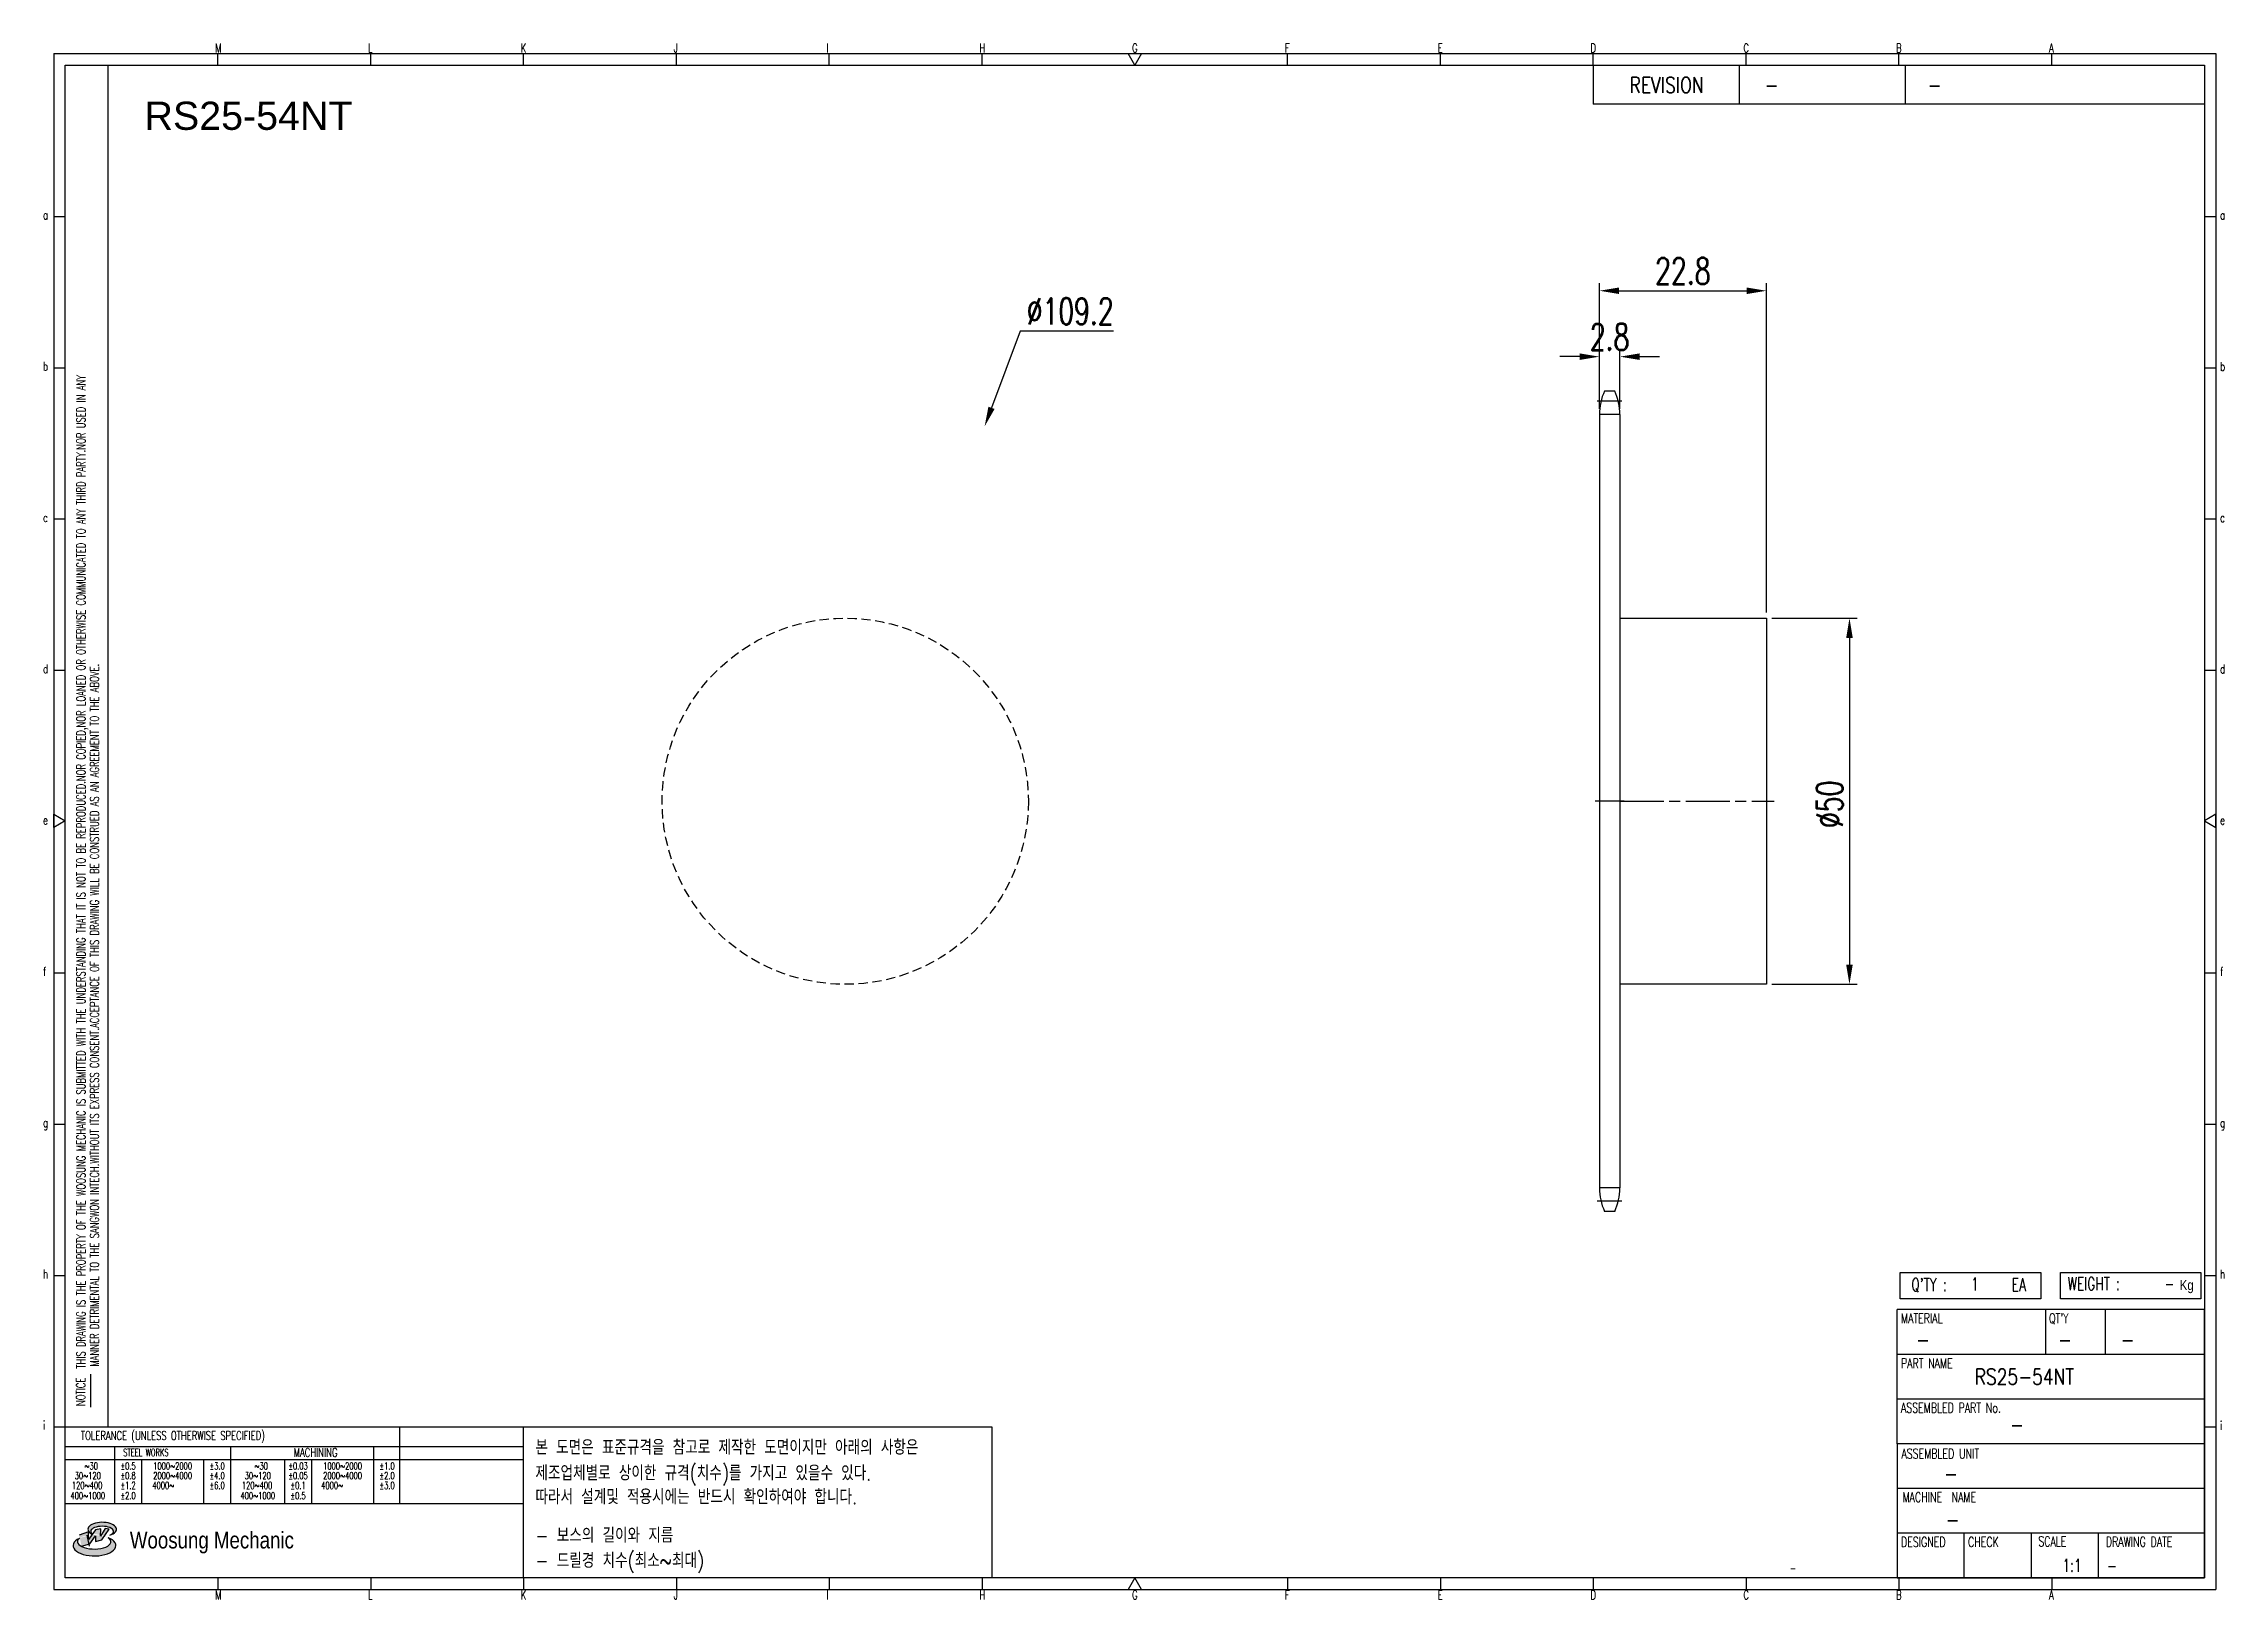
# Model space of a CAD drawing. Header units: millimetres. Extents: x -66309 to -66011, y 2088 to 2300.
import ezdxf
from ezdxf.enums import TextEntityAlignment as Align

# ---------------------------------------------------------------- set-up
doc = ezdxf.new("R2010")
doc.units = ezdxf.units.MM
for name, pattern in [('AM_ISO02W050', [7.5, 6, -1.5]), ('AM_ISO02W050x2', [3.75, 3, -0.75]), ('AM_ISO08W050', [18, 12, -1.5, 3, -1.5]), ('AM_ISO08W050x2', [9, 6, -0.75, 1.5, -0.75]), ('HIDDEN', [9.525, 6.35, -3.175])]:
    doc.linetypes.add(name, pattern=pattern)
for name, color, linetype, lineweight in [('AM_3N', 6, 'AM_ISO02W050', 25), ('AM_7', 4, 'AM_ISO08W050', 25), ('AM_7N', 4, 'AM_ISO08W050', 25)]:
    doc.layers.add(name, color=color, linetype=linetype, lineweight=lineweight)
for name, color, linetype in [('S-DIM', 7, 'Continuous'), ('TITLE', 7, 'Continuous'), ('도면레이아웃', 7, 'Continuous')]:
    doc.layers.add(name, color=color, linetype=linetype)
doc.styles.add('HAN', font='ROMANS.shx', dxfattribs={"width": 0.7, "bigfont": 'whgtxt.shx'})
doc.styles.add('HKD_ST2', font='romans.shx', dxfattribs={"width": 0.7, "height": 4, "bigfont": '@extfont2.shx'})
doc.styles.add('HSG', font='SIMPLEX.shx', dxfattribs={"width": 0.7, "bigfont": 'HSG.shx'})
doc.styles.add('ROMANS', font='romans.shx', dxfattribs={"width": 0.7, "bigfont": 'whgtxt.shx'})
doc.styles.add('SLDTEXTSTYLE4', font='arial.ttf', dxfattribs={"width": 0.8})
doc.styles.get("Standard").update_dxf_attribs({"font": 'arial.ttf'})
doc.dimstyles.new('APP4.5', dxfattribs={"dimscale": 1.5, "dimtxt": 2.4, "dimasz": 1.8, "dimexe": 0.7, "dimexo": 0.5, "dimgap": 0.6, "dimtad": 1, "dimtoh": 1, "dimdec": 1, "dimrnd": 0.01, "dimzin": 9, "dimdsep": 46, "dimtxsty": 'HSG', "dimcen": 0, "dimclrd": 1, "dimclre": 1, "dimclrt": 256, "dimazin": 2, "dimtp": 1, "dimtm": 1, "dimtfac": 0.5, "dimtdec": 1, "dimtofl": 0, "dimtmove": 0, "dimatfit": 3, "dimfxl": 0.7, "dimtvp": 1, "dimtolj": 2, "dimlwd": -1, "dimlwe": -1, "dimarcsym": 0})

# ---------------------------------------------------------------- blocks, each defined once
blk = doc.blocks.new('fyjkfytuj')
for p, q in [((-66537.93, 409.63), (-66517.93, 409.63)), ((-66517.93, 409.63), (-66517.93, 359.63)), ((-66517.93, 359.63), (-66537.93, 359.63))]:
    blk.add_line(p, q)
at = {"layer": 'AM_7N', "linetype": 'AM_ISO08W050x2'}
blk.add_line((-66537.93, 384.63), (-66516.85, 384.63), dxfattribs=at)
blk = doc.blocks.new('SUYWSHJH')
at = {"layer": '도면레이아웃'}
h = blk.add_hatch(color=10, dxfattribs=at)
h.paths.add_polyline_path([(1.544, 35.177), (1.554, 34.966), (1.779, 35.034), (2.054, 35.422), (1.908, 35.446), (1.728, 35.167), (1.741, 35.439), (1.547, 35.405), (1.292, 35.041), (1.295, 35.33), (0.943, 35.208), (1.03, 34.8), (1.336, 34.885)])
edge = h.paths.add_edge_path()
edge.add_ellipse((1.795, 35.421), major_axis=(-0.53, 0), ratio=0.487785, start_angle=122.36065, end_angle=403.39574)
edge.add_line((1.411, 35.244), (1.419, 35.261))
edge.add_ellipse((1.798, 35.344), major_axis=(-0.423, 0), ratio=0.444396, start_angle=131.58977, end_angle=386.19408, ccw=False)
edge = h.paths.add_edge_path()
edge.add_ellipse((1.512, 34.815), major_axis=(-0.793, 0), ratio=0.480113, start_angle=314.67633, end_angle=590.85213)
edge.add_ellipse((1.501, 34.958), major_axis=(-0.62, 0), ratio=0.43311, start_angle=331.7024, end_angle=574.42495, ccw=False)
for p, q in [((0, 90.118), (80.15, 90.118)), ((0, 90.118), (0, 33.191)), ((6.089, 89.693), (6.089, 90.118)), ((11.753, 89.693), (11.753, 90.118)), ((17.418, 89.693), (17.418, 90.118)), ((23.082, 89.693), (23.082, 90.118)), ((28.746, 89.693), (28.746, 90.118)), ((34.411, 89.693), (34.411, 90.118)), ((45.739, 89.693), (45.739, 90.118)), ((51.404, 89.693), (51.404, 90.118)), ((57.068, 89.693), (57.068, 90.118)), ((62.732, 89.693), (62.732, 90.118)), ((68.397, 89.693), (68.397, 90.118)), ((74.061, 89.693), (74.061, 90.118)), ((80.15, 90.118), (80.15, 33.191)), ((0, 84.085), (0.425, 84.085)), ((79.725, 84.085), (80.15, 84.085)), ((0, 78.478), (0.425, 78.478)), ((79.725, 78.478), (80.15, 78.478)), ((0, 72.87), (0.425, 72.87)), ((79.725, 72.87), (80.15, 72.87)), ((0, 67.262), (0.425, 67.262)), ((79.725, 67.262), (80.15, 67.262)), ((0, 56.047), (0.425, 56.047)), ((79.725, 56.047), (80.15, 56.047)), ((0, 50.439), (0.425, 50.439)), ((79.725, 50.439), (80.15, 50.439)), ((0, 44.832), (0.425, 44.832)), ((79.725, 44.832), (80.15, 44.832)), ((1.377, 39.947), (1.377, 41.174)), ((0, 39.224), (0.425, 39.224)), ((79.725, 39.224), (80.15, 39.224)), ((0, 33.191), (80.15, 33.191)), ((6.089, 33.616), (6.089, 33.191)), ((11.753, 33.616), (11.753, 33.191)), ((17.418, 33.616), (17.418, 33.191)), ((23.082, 33.616), (23.082, 33.191)), ((28.746, 33.616), (28.746, 33.191)), ((34.411, 33.616), (34.411, 33.191)), ((45.739, 33.616), (45.739, 33.191)), ((51.404, 33.616), (51.404, 33.191)), ((57.068, 33.616), (57.068, 33.191)), ((62.732, 33.616), (62.732, 33.191)), ((68.397, 33.616), (68.397, 33.191)), ((74.061, 33.616), (74.061, 33.191))]:
    blk.add_line(p, q)
at = {"color": 2}
for p, q in [((2.017, 39.224), (2.017, 89.693)), ((0.425, 39.224), (17.418, 39.224)), ((12.816, 39.224), (12.816, 36.382)), ((17.418, 33.616), (17.418, 39.224)), ((0.425, 38.487), (17.418, 38.487)), ((0.425, 38.012), (17.418, 38.012)), ((2.257, 38.487), (2.257, 36.382)), ((3.257, 38.012), (3.257, 36.382)), ((5.557, 38.012), (5.557, 36.382)), ((6.557, 38.5), (6.557, 36.382)), ((8.557, 38.012), (8.557, 36.382)), ((9.557, 38.026), (9.557, 36.382)), ((11.857, 38.487), (11.857, 36.382)), ((0.425, 36.382), (17.418, 36.382))]:
    blk.add_line(p, q, dxfattribs=at)
at = {"color": 6, "ltscale": 0.5}
for p, q in [((57.068, 89.693), (57.068, 88.246)), ((62.47, 89.693), (62.47, 88.246)), ((68.635, 89.693), (68.635, 88.246)), ((79.725, 88.246), (57.068, 88.246)), ((68.336, 38.59), (68.336, 43.563)), ((79.725, 43.563), (68.336, 43.563)), ((73.827, 43.563), (73.827, 41.905)), ((76.037, 43.563), (76.037, 41.905)), ((79.725, 38.59), (79.725, 43.563)), ((79.725, 41.905), (68.336, 41.905)), ((79.725, 40.248), (68.336, 40.248)), ((68.336, 38.59), (68.336, 33.616)), ((79.725, 38.59), (68.336, 38.59)), ((79.725, 33.616), (79.725, 38.59)), ((79.725, 36.932), (68.336, 36.932)), ((79.725, 35.274), (68.336, 35.274)), ((70.822, 33.616), (70.822, 35.274)), ((73.309, 33.616), (73.309, 35.274)), ((75.796, 33.616), (75.796, 35.274)), ((68.336, 33.616), (79.725, 33.616))]:
    blk.add_line(p, q, dxfattribs=at)
for points in [[(40.075, 89.693), (39.83, 90.118), (40.32, 90.118)], [(0.425, 89.693), (79.725, 89.693), (79.725, 33.616), (0.425, 33.616)], [(0.425, 61.679), (0, 61.433), (0, 61.924)], [(79.725, 61.679), (80.15, 61.433), (80.15, 61.924)], [(40.075, 33.616), (39.83, 33.191), (40.32, 33.191)]]:
    blk.add_lwpolyline(points, close=True)
at = {"layer": 'TITLE', "color": 20}
for p, q in [((68.449, 43.961), (68.449, 44.936)), ((68.449, 44.936), (73.654, 44.936)), ((73.654, 44.936), (73.654, 43.961)), ((74.39, 43.961), (74.39, 44.936)), ((74.39, 44.936), (79.595, 44.936)), ((79.595, 44.936), (79.595, 43.961)), ((73.654, 43.961), (68.449, 43.961)), ((79.595, 43.961), (74.39, 43.961))]:
    blk.add_line(p, q, dxfattribs=at)
at = {"layer": '도면레이아웃'}
for p, q in [((1.295, 35.33), (0.943, 35.208)), ((1.03, 34.8), (1.336, 34.885)), ((1.224, 35.208), (1.311, 34.8)), ((1.224, 35.208), (1.224, 35.208)), ((1.547, 35.405), (1.292, 35.041)), ((1.292, 35.041), (1.295, 35.33)), ((1.336, 34.885), (1.544, 35.177)), ((1.419, 35.261), (1.411, 35.244)), ((1.544, 35.177), (1.554, 34.966)), ((1.741, 35.439), (1.547, 35.405)), ((1.554, 34.966), (1.779, 35.034)), ((1.908, 35.446), (1.728, 35.167)), ((1.728, 35.167), (1.741, 35.439)), ((1.779, 35.034), (2.054, 35.422)), ((2.054, 35.422), (1.908, 35.446))]:
    blk.add_line(p, q, dxfattribs=at)
for centre, major_axis, ratio, start_param, end_param in [((1.795, 35.421), (-0.53, 0), 0.487785, 2.135596, 7.040584), ((1.512, 34.815), (-0.793, 0), 0.480113, 5.492138, 10.312315), ((1.501, 34.958), (-0.62, 0), 0.43311, 5.789299, 10.025607), ((1.798, 35.344), (-0.423, 0), 0.444396, 2.296675, 6.740358)]:
    blk.add_ellipse(centre, major_axis=major_axis, ratio=ratio, start_param=start_param, end_param=end_param, dxfattribs=at)
at = {"color": 4, "style": 'HKD_ST2', "width": 0.7}
for s, p in [('M', (5.988, 90.164)), ('L', (11.652, 90.164)), ('K', (17.316, 90.164)), ('J', (22.981, 90.164)), ('I', (28.645, 90.164)), ('H', (34.309, 90.164)), ('G', (39.974, 90.164)), ('F', (45.638, 90.164)), ('E', (51.302, 90.164)), ('D', (56.967, 90.164)), ('C', (62.631, 90.164)), ('B', (68.295, 90.164)), ('A', (73.96, 90.164)), ('a', (-0.395, 83.976)), ('a', (80.305, 83.97)), ('b', (-0.395, 78.368)), ('b', (80.305, 78.362)), ('c', (-0.395, 72.76)), ('c', (80.305, 72.754)), ('d', (-0.395, 67.153)), ('d', (80.305, 67.147)), ('e', (-0.395, 61.545)), ('e', (80.305, 61.539)), ('f', (-0.395, 55.937)), ('f', (80.305, 55.931)), ('g', (-0.395, 50.33)), ('g', (80.305, 50.324)), ('h', (-0.395, 44.722)), ('h', (80.305, 44.716)), ('i', (-0.395, 39.114)), ('i', (80.305, 39.108)), ('M', (5.988, 32.824)), ('L', (11.652, 32.824)), ('K', (17.316, 32.824)), ('J', (22.981, 32.824)), ('I', (28.645, 32.824)), ('H', (34.309, 32.824)), ('G', (39.974, 32.824)), ('F', (45.638, 32.824)), ('E', (51.302, 32.824)), ('D', (56.967, 32.824)), ('C', (62.631, 32.824)), ('B', (68.295, 32.824)), ('A', (73.96, 32.824))]:
    blk.add_text(s, height=0.326, dxfattribs=at).set_placement(p)
for s, height, style, width, p in [('REVISION', 0.5806, 'HAN', 0.8, (58.415, 88.664)), ('-', 0.581, 'HAN', 0.8, (63.426, 88.664)), ('-', 0.581, 'HAN', 0.8, (69.468, 88.664)), ("Q'TY : ", 0.4746, 'HKD_ST2', 0.7, (68.857, 44.253)), ('1', 0.475, 'HKD_ST2', 0.7, (71.071, 44.275)), ('EA', 0.4746, 'HKD_ST2', 0.7, (72.578, 44.253)), ('WEIGHT : ', 0.4746, 'HKD_ST2', 0.7, (74.65, 44.286)), ('-', 0.581, 'HAN', 0.8, (69.029, 42.157)), ('-', 0.581, 'HAN', 0.8, (74.289, 42.157)), ('-', 0.581, 'HAN', 0.8, (76.623, 42.157)), ('-', 0.581, 'HAN', 0.8, (72.515, 39.013)), ('-', 0.581, 'HAN', 0.8, (70.067, 37.189)), ('-', 0.581, 'HAN', 0.8, (70.126, 35.48)), ('1:1', 0.4746, 'HKD_ST2', 0.7, (74.458, 33.848)), ('-', 0.475, 'HKD_ST2', 0.7, (76.112, 33.837))]:
    blk.add_text(s, height=height, dxfattribs=dict(style=style, width=width)).set_placement(p)
at = {"color": 2, "style": 'HKD_ST2', "width": 0.7}
for s, p in [(' THIS DRAWING IS THE PROPERTY OF THE WOOSUNG MECHANIC IS SUBMITTED WITH THE UNDERSTANDING THAT IT IS NOT TO BE REPRODUCED.NOR COPIED,NOR LOANED OR OTHERWISE COMMUNICATED TO ANY THIRD PARTY.NOR USED IN ANY', (1.173, 41.217)), ('MANNER DETRIMENTAL TO THE SANGWON INTECH.WITHOUT ITS EXPRESS CONSENT.ACCEPTANCE OF THIS DRAWING WILL BE CONSTRUED AS AN AGREEMENT TO THE ABOVE.', (1.672, 41.447))]:
    blk.add_text(s, height=0.326266, rotation=90, dxfattribs=at).set_placement(p)
at = {"style": 'HKD_ST2', "width": 0.7}
blk.add_text('-', height=0.475, dxfattribs=at).set_placement((78.613, 44.286), align=Align.RIGHT)
at = {"color": 4, "style": 'HKD_ST2', "width": 0.7}
for s, height, p in [('MATERIAL', 0.3651, (68.474, 43.425)), ("QT'Y", 0.3651, (73.965, 43.425)), ('PART NAME', 0.3651, (68.474, 41.756)), ('ASSEMBLED PART No.', 0.36511, (68.474, 40.109)), ('ASSEMBLED UNIT', 0.36511, (68.49, 38.408)), ('MACHINE  NAME', 0.36511, (68.532, 36.794)), ('DESIGNED', 0.3651, (68.474, 35.136)), ('CHECK', 0.3651, (70.961, 35.136)), ('SCALE', 0.3651, (73.566, 35.153)), ('DRAWING DATE', 0.36511, (76.071, 35.141))]:
    blk.add_text(s, height=height, dxfattribs=at).set_placement(p, align=Align.TOP_LEFT)
at = {"style": 'HKD_ST2', "width": 0.7}
blk.add_text('NOTICE', height=0.3263, rotation=90, dxfattribs=at).set_placement((1.163, 39.988))
for s, height, style, width, p in [('TOLERANCE (UNLESS OTHERWISE SPECIFIED)', 0.32627, 'HKD_ST2', 0.7, (4.417, 38.896)), ('-', 0.326, 'ROMANS', 0.65, (64.469, 33.975))]:
    blk.add_text(s, height=height, dxfattribs=dict(style=style, width=width)).set_placement(p, align=Align.MIDDLE_CENTER)
at = {"color": 4, "style": 'HKD_ST2', "width": 0.7}
for s, height, p in [('STEEL WORKS', 0.26101, (3.416, 38.268)), ('MACHINING', 0.3263, (9.707, 38.27)), ('%%P0.5', 0.261, (2.757, 37.762)), ('%%P0.8', 0.261, (2.757, 37.411)), ('%%P3.0', 0.261, (6.057, 37.762)), ('%%P4.0', 0.261, (6.057, 37.411)), ('%%P0.03', 0.261, (9.057, 37.762)), ('%%P0.05', 0.261, (9.057, 37.411)), ('%%P1.0', 0.261, (12.357, 37.762)), ('%%P2.0', 0.261, (12.357, 37.411)), ('%%P1.2', 0.261, (2.757, 37.045)), ('%%P2.0', 0.261, (2.757, 36.67)), ('%%P6.0', 0.261, (6.057, 37.045)), ('%%P0.1', 0.261, (9.057, 37.045)), ('%%P0.5', 0.261, (9.057, 36.67)), ('%%P3.0', 0.261, (12.357, 37.045))]:
    blk.add_text(s, height=height, dxfattribs=at).set_placement(p, align=Align.MIDDLE)
for s, height, p in [('30%%126120', 0.261, (1.263, 37.411)), ('%%12630', 0.261, (1.389, 37.762)), ('2000%%1264000', 0.26101, (4.407, 37.411)), ('1000%%1262000', 0.26101, (4.407, 37.762)), ('30%%126120', 0.261, (7.563, 37.411)), ('%%12630', 0.261, (7.689, 37.762)), ('2000%%1264000', 0.26101, (10.707, 37.411)), ('1000%%1262000', 0.26101, (10.707, 37.762)), ('400%%1261000', 0.26101, (1.263, 36.67)), ('120%%126400', 0.26101, (1.237, 37.045)), ('4000%%126', 0.261, (4.061, 37.045)), ('400%%1261000', 0.26101, (7.563, 36.67)), ('120%%126400', 0.26101, (7.537, 37.045)), ('4000%%126', 0.261, (10.321, 37.045))]:
    blk.add_text(s, height=height, dxfattribs=at).set_placement(p, align=Align.MIDDLE_CENTER)
at = {"color": 1, "style": 'SLDTEXTSTYLE4', "width": 0.8}
blk.add_text('Woosung Mechanic', height=0.61957, dxfattribs=at).set_placement((2.822, 34.711))
at = {"layer": 'TITLE', "width": 0.8}
blk.add_text('Kg', height=0.3789, dxfattribs=at).set_placement((78.807, 44.286))
blk = doc.blocks.new('*D22')
at = {"layer": 'Defpoints', "color": 0, "transparency": 16777216}
for p in [(-66093.39, 2257.52), (-66096.19, 2249.63), (-66093.39, 2249.63)]:
    blk.add_point(p, dxfattribs=at)
at = {"layer": 'S-DIM', "color": 1, "transparency": 16777216}
for p, q in [((-66098.89, 2257.52), (-66101.59, 2257.52)), ((-66096.19, 2250.38), (-66096.19, 2258.57)), ((-66093.39, 2250.38), (-66093.39, 2258.57)), ((-66090.69, 2257.52), (-66087.99, 2257.52))]:
    blk.add_line(p, q, dxfattribs=at)
for points in [[(-66098.89, 2257.97), (-66098.89, 2257.07), (-66096.19, 2257.52)], [(-66090.69, 2257.97), (-66090.69, 2257.07), (-66093.39, 2257.52)]]:
    blk.add_solid(points, dxfattribs=at)
at = {"layer": 'S-DIM', "transparency": 16777216, "insert": (-66094.79, 2260.22), "char_height": 3.6, "attachment_point": 5, "style": 'HSG'}
blk.add_mtext('\\A2;2.8', dxfattribs=at)
blk = doc.blocks.new('*D23')
at = {"layer": 'Defpoints', "color": 0, "transparency": 16777216}
for p in [(-66073.39, 2266.52), (-66096.19, 2249.63), (-66073.39, 2221.82)]:
    blk.add_point(p, dxfattribs=at)
at = {"layer": 'S-DIM', "color": 1, "transparency": 16777216}
for p, q in [((-66096.19, 2250.38), (-66096.19, 2267.57)), ((-66093.49, 2266.52), (-66076.09, 2266.52)), ((-66073.39, 2222.57), (-66073.39, 2267.57))]:
    blk.add_line(p, q, dxfattribs=at)
for points in [[(-66093.49, 2266.97), (-66093.49, 2266.07), (-66096.19, 2266.52)], [(-66076.09, 2266.97), (-66076.09, 2266.07), (-66073.39, 2266.52)]]:
    blk.add_solid(points, dxfattribs=at)
at = {"layer": 'S-DIM', "transparency": 16777216, "insert": (-66084.79, 2269.22), "char_height": 3.6, "attachment_point": 5, "style": 'HSG'}
blk.add_mtext('\\A2;22.8', dxfattribs=at)
blk = doc.blocks.new('*D24')
at = {"layer": 'Defpoints', "color": 0, "transparency": 16777216}
for p in [(-66073.39, 2221.82), (-66073.39, 2171.82), (-66062.04, 2171.82)]:
    blk.add_point(p, dxfattribs=at)
at = {"layer": 'S-DIM', "color": 1, "transparency": 16777216}
for p, q in [((-66072.64, 2221.82), (-66060.99, 2221.82)), ((-66062.04, 2219.12), (-66062.04, 2174.52)), ((-66072.64, 2171.82), (-66060.99, 2171.82))]:
    blk.add_line(p, q, dxfattribs=at)
for points in [[(-66062.49, 2219.12), (-66061.59, 2219.12), (-66062.04, 2221.82)], [(-66062.49, 2174.52), (-66061.59, 2174.52), (-66062.04, 2171.82)]]:
    blk.add_solid(points, dxfattribs=at)
at = {"layer": 'S-DIM', "transparency": 16777216, "insert": (-66064.74, 2196.4), "char_height": 3.6, "attachment_point": 5, "rotation": 90, "style": 'HSG'}
blk.add_mtext('\\A2;%%c50', dxfattribs=at)
blk = doc.blocks.new('*D25')
at = {"layer": 'Defpoints', "color": 0, "transparency": 16777216}
for p in [(-66180.13, 2248), (-66218.19, 2145.64)]:
    blk.add_point(p, dxfattribs=at)
at = {"layer": 'S-DIM', "color": 1, "transparency": 16777216}
for p, q in [((-66175.29, 2261.02), (-66179.19, 2250.53)), ((-66162.51, 2261.02), (-66175.29, 2261.02))]:
    blk.add_line(p, q, dxfattribs=at)
blk.add_solid([(-66179.61, 2250.69), (-66178.77, 2250.38), (-66180.13, 2248)], dxfattribs=at)
at = {"layer": 'S-DIM', "transparency": 16777216, "insert": (-66168.45, 2263.72), "char_height": 3.6, "attachment_point": 5, "style": 'HSG'}
blk.add_mtext('\\A2;∅109.2', dxfattribs=at)

msp = doc.modelspace()

# ---------------------------------------------------------------- linework, layer by layer
for p, q in [((-66094.1, 2252.83), (-66095.49, 2252.83)), ((-66096.19, 2249.63), (-66096.19, 2144.01)), ((-66093.39, 2249.63), (-66093.39, 2144.01)), ((-66094.1, 2140.81), (-66095.49, 2140.81))]:
    msp.add_line(p, q)
at = {"color": 4}
msp.add_lwpolyline([(-66243.08, 2111.42), (-66179.13, 2111.42), (-66179.13, 2090.76), (-66243.08, 2090.76)], close=True, dxfattribs=at)
at = {"color": 2, "linetype": 'HIDDEN', "ltscale": 0.2}
msp.add_circle((-66199.16, 2196.82), 25, dxfattribs=at)
for centre, start, end in [((-66088.59, 2249.63), 155.0989, 180), ((-66100.99, 2249.63), 0, 24.9011), ((-66088.59, 2144.01), 180, 204.9011), ((-66100.99, 2144.01), 335.0989, 0)]:
    msp.add_arc(centre, 7.6, start, end)
at = {"layer": 'AM_3N', "linetype": 'AM_ISO02W050x2'}
for p, q in [((-66093.39, 2249.63), (-66096.19, 2249.63)), ((-66093.39, 2144.01), (-66096.19, 2144.01))]:
    msp.add_line(p, q, dxfattribs=at)
at = {"layer": 'AM_7', "linetype": 'AM_ISO08W050x2'}
for p, q in [((-66093.12, 2251.43), (-66096.5, 2251.43)), ((-66092.81, 2196.82), (-66096.78, 2196.82)), ((-66093.12, 2142.22), (-66096.5, 2142.22))]:
    msp.add_line(p, q, dxfattribs=at)

# ---------------------------------------------------------------- block references
at = {"xscale": 3.683658648384001, "yscale": 3.683658648384001, "zscale": 3.683658648384001}
msp.add_blockref('SUYWSHJH', (-66307.24, 1966.93), dxfattribs=at)
msp.add_blockref('fyjkfytuj', (444.54, 1812.19))

# ---------------------------------------------------------------- texts
at = {"color": 2}
msp.add_text('RS25-54NT', height=3.849, dxfattribs=at).set_placement((-66294.84, 2288.49))
at = {"style": 'HAN', "width": 0.8}
msp.add_text('RS25-54NT', height=2.139, dxfattribs=at).set_placement((-66044.94, 2117.17))
at = {"color": 4, "style": 'HAN', "width": 0.8}
for s, p in [('본 도면은 표준규격을 참고로 제작한 도면이지만 아래의 사항은', (-66241.47, 2107.59)), ('제조업체별로 상이한 규격(치수)를 가지고 있을수 있다.', (-66241.47, 2104.08)), ('따라서 설계및 적용시에는 반드시 확인하여야 합니다.', (-66241.47, 2100.83)), ('- 보스의 길이와 지름', (-66241.47, 2095.58)), ('- 드릴경 치수(최소~최대)', (-66241.47, 2092.13))]:
    msp.add_text(s, height=2.0237, dxfattribs=at).set_placement(p)

# ---------------------------------------------------------------- dimensions: what is measured, and where the dimension line sits
at = {"layer": 'S-DIM'}
dim = msp.add_linear_dim(base=(-66073.39, 2266.52), p1=(-66096.19, 2249.63), p2=(-66073.39, 2221.82), dimstyle='APP4.5', dxfattribs=at)
dim.commit()
dim.dimension.update_dxf_attribs({"geometry": '*D23', "text_midpoint": (-66084.79, 2269.22)})
dim = msp.add_diameter_dim_2p(p1=(-66218.19, 2145.64), p2=(-66180.13, 2248), dimstyle='APP4.5', dxfattribs=at)
dim.commit()
dim.dimension.update_dxf_attribs({"geometry": '*D25', "text_midpoint": (-66168.45, 2261.02), "dimtype": 163})
dim = msp.add_linear_dim(base=(-66093.39, 2257.52), p1=(-66096.19, 2249.63), p2=(-66093.39, 2249.63), dimstyle='APP4.5', dxfattribs=at)
dim.commit()
dim.dimension.update_dxf_attribs({"geometry": '*D22', "text_midpoint": (-66094.79, 2257.52), "dimtype": 160})
dim = msp.add_linear_dim(base=(-66062.04, 2171.82), p1=(-66073.39, 2221.82), p2=(-66073.39, 2171.82), angle=90, text='%%c<>', dimstyle='APP4.5', dxfattribs=at)
dim.commit()
dim.dimension.update_dxf_attribs({"geometry": '*D24', "text_midpoint": (-66062.04, 2196.4), "dimtype": 160})

doc.saveas('drawing.dxf')
